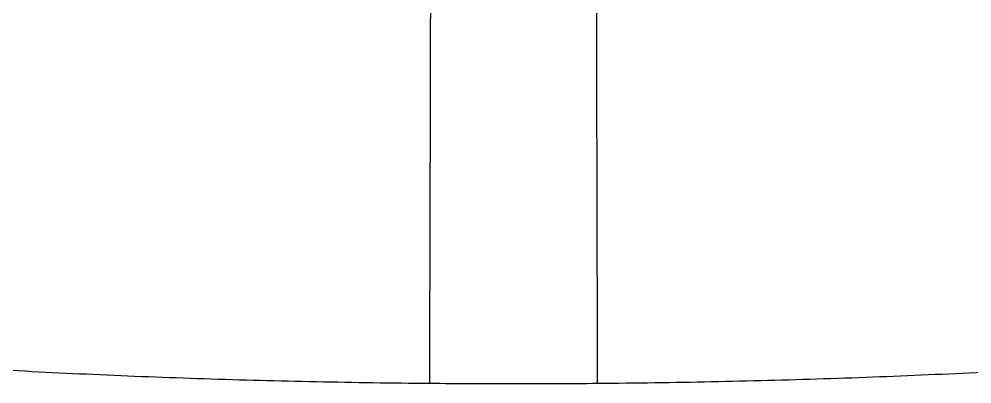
# Model space of a CAD drawing. Extents: x 943 to 1030, y 781 to 934.
# Drawn here: x 1001.1 to 1017.25, y 858.62 to 864.8 of the extents above; entities that cross this region are included whole.
import ezdxf

# ---------------------------------------------------------------- set-up
doc = ezdxf.new("R2010")
doc.units = 0
doc.header["$MEASUREMENT"] = 0
doc.layers.add('1', color=4, linetype='Continuous')

# ---------------------------------------------------------------- blocks, each defined once
blk = doc.blocks.new('AIRA')
at = {"layer": '1', "color": 3, "linetype": 'Continuous', "lineweight": 25}
for points, knots in [([(64.887, 55.456), (64.888, 55.608), (64.889, 55.91), (64.89, 56.381), (64.891, 56.872), (64.893, 57.378), (64.894, 57.897), (64.895, 58.427), (64.897, 58.965), (64.898, 59.509), (64.899, 60.055), (64.9, 60.601), (64.902, 61.143), (64.903, 61.68), (64.904, 62.207), (64.906, 62.723), (64.907, 63.225), (64.908, 63.544), (64.908, 63.704)], [0, 0, 0, 0, 0.0623544, 0.1246986, 0.1870577, 0.2494223, 0.3117809, 0.3741457, 0.4365402, 0.4989881, 0.5615093, 0.6240842, 0.6866872, 0.7493139, 0.8119641, 0.8746287, 0.9373029, 1, 1, 1, 1]), ([(67.733, 55.456), (67.732, 55.607), (67.731, 55.91), (67.73, 56.381), (67.729, 56.871), (67.727, 57.377), (67.726, 57.897), (67.725, 58.427), (67.723, 58.965), (67.722, 59.508), (67.721, 60.054), (67.719, 60.6), (67.718, 61.143), (67.717, 61.679), (67.715, 62.207), (67.714, 62.722), (67.713, 63.224), (67.712, 63.544), (67.711, 63.704)], [0, 0, 0, 0, 0.062351, 0.124686, 0.187043, 0.249404, 0.311758, 0.37412, 0.436514, 0.498963, 0.561479, 0.62405, 0.686659, 0.749293, 0.811947, 0.874618, 0.9373, 1, 1, 1, 1]), ([(64.887, 55.456), (64.567, 55.46), (63.925, 55.466), (62.966, 55.484), (62.011, 55.506), (61.062, 55.534), (60.119, 55.568), (59.183, 55.607), (58.256, 55.651), (57.647, 55.685), (57.342, 55.702)], [0, 0, 0, 0, 0.124997, 0.249996, 0.374996, 0.499997, 0.624998, 0.749999, 0.874999, 1, 1, 1, 1]), ([(75.3, 55.702), (74.994, 55.685), (74.383, 55.651), (73.453, 55.607), (72.515, 55.567), (71.569, 55.534), (70.617, 55.506), (69.659, 55.483), (68.698, 55.466), (68.054, 55.459), (67.733, 55.456)], [0, 0, 0, 0, 0.1250009, 0.2500013, 0.3750017, 0.5000026, 0.6250037, 0.750004, 0.8750028, 1, 1, 1, 1]), ([(67.733, 55.456), (67.496, 55.454), (67.022, 55.451), (66.31, 55.45), (65.598, 55.451), (65.124, 55.455), (64.887, 55.456)], [0, 0, 0, 0, 0.24996, 0.500003, 0.750044, 1, 1, 1, 1])]:
    blk.add_open_spline(points, degree=3, knots=knots, dxfattribs=at)

msp = doc.modelspace()

# ---------------------------------------------------------------- block references
at = {"layer": '1'}
msp.add_blockref('AIRA', (943.177, 803.166), dxfattribs=at)

doc.saveas('drawing.dxf')
